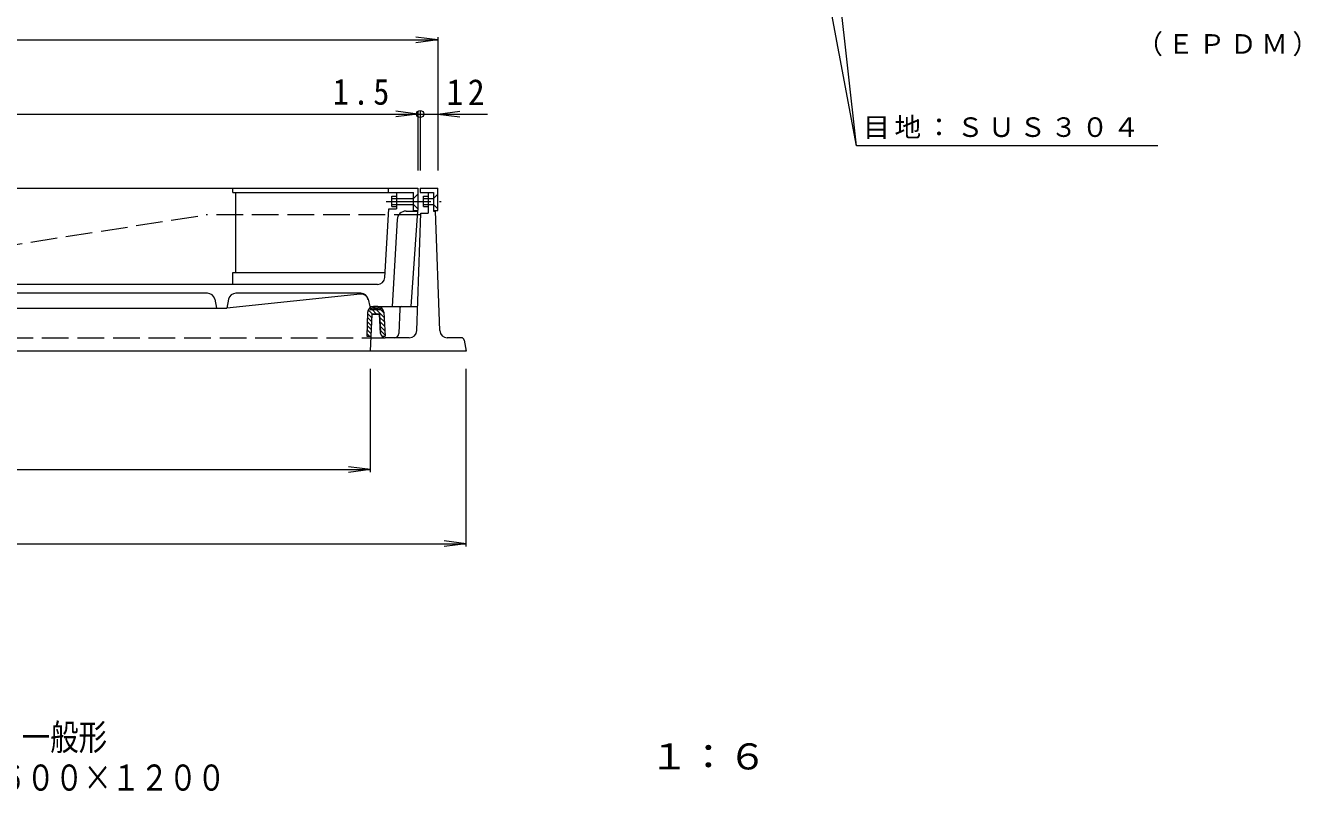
# Model space of a CAD drawing. Units: millimetres at full size, sheet at 1:6; details may follow other scales. Extents: x -1152 to 1102, y -823 to 838.
# Drawn here: x 122 to 982, y -823 to -304 of the extents above; entities that cross this region are included whole.
import ezdxf
from ezdxf.enums import TextEntityAlignment as Align

# ---------------------------------------------------------------- set-up
doc = ezdxf.new("R2010")
doc.units = ezdxf.units.MM
doc.header["$LTSCALE"] = 6
doc.header["$PDMODE"] = 32
doc.header["$PDSIZE"] = 4.8
doc.linetypes.add('CHAIN1', pattern=[8, 5, -1, 1, -1])
doc.linetypes.add('DASHED3', pattern=[4, 3, -1])
for name, color, linetype, lineweight in [('0-0_通り芯', 3, 'Continuous', 9), ('0-1_躯体', 2, 'Continuous', 9), ('0-2_仕上', 7, 'Continuous', 9), ('0-4_その他', 7, 'Continuous', 9), ('0-5_寸法', 7, 'Continuous', 9)]:
    doc.layers.add(name, color=color, linetype=linetype, lineweight=lineweight)
doc.layers.add('F-0_F-0ﾚｲﾔ', color=2, linetype='Continuous')
doc.layers.add('F-5_F-5ﾚｲﾔ', color=2, linetype='Continuous')
doc.styles.add('ＭＳ ゴシック', font='')
doc.styles.get('ＭＳ ゴシック').set_extended_font_data('MS Gothic')

msp = doc.modelspace()

# ---------------------------------------------------------------- linework, layer by layer
at = {"layer": '0-0_通り芯'}
for p, q in [((-278.409, -414.228), (386.59, -414.228)), ((261.591, -417.228), (261.591, -414.228)), ((261.591, -417.228), (383.59, -417.228)), ((263.59, -471.228), (263.59, -417.228)), ((366.59, -414.228), (366.59, -417.228)), ((368.89, -419.728), (372.09, -419.728)), ((368.89, -426.728), (368.89, -419.728)), ((368.89, -421.228), (383.59, -421.228)), ((372.09, -417.228), (372.09, -428.228)), ((383.59, -429.728), (383.59, -417.228)), ((386.59, -418.228), (383.59, -421.228)), ((386.59, -414.228), (386.59, -429.228)), ((368.89, -425.229), (383.59, -425.229)), ((368.89, -426.728), (372.09, -426.728)), ((378.528, -429.728), (386.59, -429.728)), ((382.091, -494.228), (386.59, -429.728)), ((386.59, -428.228), (383.59, -425.229)), ((383.59, -429.228), (386.59, -429.228)), ((372.537, -435.377), (369.09, -494.228)), ((261.591, -479.228), (261.591, -471.228)), ((261.591, -471.228), (364.427, -471.228)), ((359.243, -479.228), (-251.062, -479.228)), ((244.491, -485.228), (63.689, -485.228)), ((249.394, -489.248), (250.591, -495.228)), ((347.651, -485.698), (257.591, -495.228)), ((258.787, -489.248), (257.591, -495.228)), ((348.08, -485.228), (263.689, -485.228)), ((352.96, -489.144), (354.091, -494.228)), ((-149.41, -495.228), (257.591, -495.228)), ((354.091, -494.228), (382.091, -494.228))]:
    msp.add_line(p, q, dxfattribs=at)
at = {"layer": '0-0_通り芯', "linetype": 'CHAIN1'}
msp.add_line((365.189, -423.228), (402.325, -423.228), dxfattribs=at)
at = {"layer": '0-0_通り芯'}
msp.add_lwpolyline([(364.234, -474.521), (366.946, -428.228), (372.09, -428.228)], dxfattribs=at)
for centre, radius, start, end in [((378.528, -435.728), 6, 90, 176.64777), ((359.243, -474.229), 5, 270, 356.64771), ((244.491, -490.228), 5, 11.30992, 90), ((263.689, -490.228), 5, 90, 168.69008), ((348.178, -490.67), 5, 12.52892, 96.04048), ((348.08, -490.228), 5, 12.52898, 90)]:
    msp.add_arc(centre, radius, start, end, dxfattribs=at)
at = {"layer": '0-1_躯体'}
for p, q in [((388.09, -414.228), (400.09, -414.228)), ((390.391, -419.728), (393.59, -419.728)), ((390.391, -426.728), (390.391, -419.728)), ((390.391, -421.228), (397.09, -421.228)), ((393.59, -417.228), (393.59, -431.228)), ((397.09, -417.228), (397.09, -429.728)), ((397.09, -421.228), (400.09, -418.228)), ((390.391, -425.229), (397.09, -425.229)), ((390.391, -426.728), (393.59, -426.728)), ((397.09, -425.229), (400.09, -428.228)), ((397.09, -429.728), (398.537, -429.728)), ((401.418, -510.407), (398.537, -429.728)), ((352.635, -498.069), (351.988, -514.226)), ((352.604, -498.824), (355.498, -501.718)), ((353.052, -496.443), (355.835, -499.226)), ((354.368, -494.93), (355.091, -495.654)), ((354.398, -496.225), (361.76, -496.225)), ((355.663, -496.225), (358.665, -499.227)), ((356.496, -494.231), (357.494, -495.228)), ((359.526, -494.228), (356.631, -494.228)), ((356.631, -495.228), (359.526, -495.228)), ((358.492, -496.225), (363.736, -501.471)), ((359.322, -494.228), (360.477, -495.383)), ((361.32, -496.225), (363.548, -498.454)), ((363.518, -497.979), (364.534, -514.226)), ((374.281, -495.674), (373.686, -512.335)), ((375.78, -494.228), (386.341, -494.228)), ((352.278, -506.983), (355.13, -509.834)), ((352.387, -504.263), (355.252, -507.129)), ((352.496, -501.543), (355.375, -504.423)), ((354.991, -514.226), (355.591, -499.226)), ((360.591, -499.228), (355.591, -499.226)), ((360.591, -499.228), (361.356, -511.478)), ((361.415, -512.415), (360.591, -499.228)), ((360.719, -501.282), (363.925, -504.488)), ((360.908, -504.299), (364.114, -507.505)), ((361.096, -507.315), (364.302, -510.522)), ((351.988, -514.226), (354.991, -514.226)), ((352.061, -512.422), (353.864, -514.226)), ((352.169, -509.702), (355.007, -512.54)), ((361.285, -510.333), (364.491, -513.539)), ((362.7, -514.226), (364.534, -514.226)), ((380.766, -515.229), (364.409, -515.229)), ((415.896, -515.229), (406.415, -515.229)), ((419.091, -524.228), (-977.909, -524.228)), ((417.869, -516.899), (419.091, -524.228))]:
    msp.add_line(p, q, dxfattribs=at)
at = {"layer": '0-1_躯体', "linetype": 'DASHED3'}
for p, q in [((-230.477, -505.928), (243.59, -432.228)), ((388.555, -432.228), (243.59, -432.228)), ((-923.228, -515.229), (364.409, -515.229))]:
    msp.add_line(p, q, dxfattribs=at)
at = {"layer": '0-1_躯体'}
for points in [[(388.09, -414.228), (388.09, -417.228), (397.09, -417.228)], [(397.09, -429.228), (400.09, -429.228), (400.09, -414.228)], [(385.763, -510.407), (388.591, -431.228), (393.59, -431.228)], [(354.591, -524.228), (355.59, -499.228), (360.591, -499.228)]]:
    msp.add_lwpolyline(points, dxfattribs=at)
for centre, radius, start, end in [((356.631, -498.228), 4, 90, 177.70923), ((356.631, -498.228), 3, 90, 138.12277), ((359.526, -498.228), 4, 3.57678, 90), ((359.526, -498.228), 3, 41.87723, 90), ((375.78, -495.728), 1.5, 90, 177.95378), ((364.409, -512.228), 3, 183.57642, 270), ((370.688, -512.228), 3, 270, 357.95448), ((380.766, -510.228), 5, 270, 357.95464), ((406.415, -510.228), 5, 182.04536, 270), ((415.896, -517.228), 2, 9.46214, 90)]:
    msp.add_arc(centre, radius, start, end, dxfattribs=at)
at = {"layer": '0-2_仕上'}
msp.add_line((886.111, -385.662), (682.6, -385.662), dxfattribs=at)
at = {"layer": '0-4_その他'}
for p, q in [((-958.91, -314.228), (400.09, -314.228)), ((400.09, -314.228), (385.219, -312.27)), ((400.09, -314.228), (385.219, -316.186)), ((400.09, -312.428), (400.09, -402.228)), ((-278.409, -364.228), (386.59, -364.228)), ((386.59, -364.228), (371.719, -362.27)), ((386.59, -364.228), (371.719, -366.186)), ((386.59, -362.428), (386.59, -402.228)), ((386.59, -364.228), (388.09, -364.228)), ((388.09, -362.428), (388.09, -402.228)), ((388.09, -364.228), (433.641, -364.228)), ((400.09, -364.228), (414.962, -362.27)), ((400.09, -364.228), (414.962, -366.186)), ((354.591, -606.028), (354.591, -536.228)), ((419.091, -656.028), (419.091, -536.228)), ((354.591, -604.228), (339.719, -602.27)), ((-913.41, -604.228), (354.591, -604.228)), ((354.591, -604.228), (339.719, -606.186)), ((419.091, -654.228), (404.219, -652.27)), ((-977.909, -654.228), (419.091, -654.228)), ((419.091, -654.228), (404.219, -656.186))]:
    msp.add_line(p, q, dxfattribs=at)
for points in [[(682.6, -385.662), (659.606, -179.803), (663.202, -194.365)], [(682.6, -385.662), (646.819, -194.873), (651.485, -209.129)]]:
    msp.add_lwpolyline(points, dxfattribs=at)
at = {"layer": '0-5_寸法'}
msp.add_point((388.09, -364.228), dxfattribs=at)

# ---------------------------------------------------------------- texts
at = {"layer": '0-2_仕上', "char_height": 13.2, "attachment_point": 7, "style": 'ＭＳ ゴシック'}
for s, insert in [('\\T1.17;（ＥＰＤＭ）', (871.509, -325.267)), ('\\T1.17;目地：ＳＵＳ３０４', (687.168, -381.005))]:
    msp.add_mtext(s, dxfattribs=dict(at, insert=insert))
at = {"layer": '0-4_その他', "color": 2, "char_height": 17.6, "attachment_point": 7, "style": 'ＭＳ ゴシック'}
for s, insert in [('\\T1.27;\\W0.9;1.5', (329.091, -358.228)), ('\\T1.27;\\W0.95;12', (405.818, -358.228))]:
    msp.add_mtext(s, dxfattribs=dict(at, insert=insert))
at = {"layer": 'F-0_F-0ﾚｲﾔ', "style": 'ＭＳ ゴシック', "width": 0.8}
for s, p in [('カラー舗装用鉄蓋\u3000インターロッキングブロック用\u3000ステンレス目地\u3000一般形', (-495.432, -798.875)), ('充填深さ６５ｍｍ\u3000\u3000ＭＲＣＳ－２Ｗ－６００×１２００', (-242.552, -826.149))]:
    msp.add_text(s, height=17.6, dxfattribs=at).set_placement(p, align=Align.BOTTOM_LEFT)
at = {"layer": 'F-5_F-5ﾚｲﾔ', "style": 'ＭＳ ゴシック', "width": 1.1}
msp.add_text('１：６', height=17.6, dxfattribs=at).set_placement((543, -811.865), align=Align.BOTTOM_LEFT)

doc.saveas('drawing.dxf')
